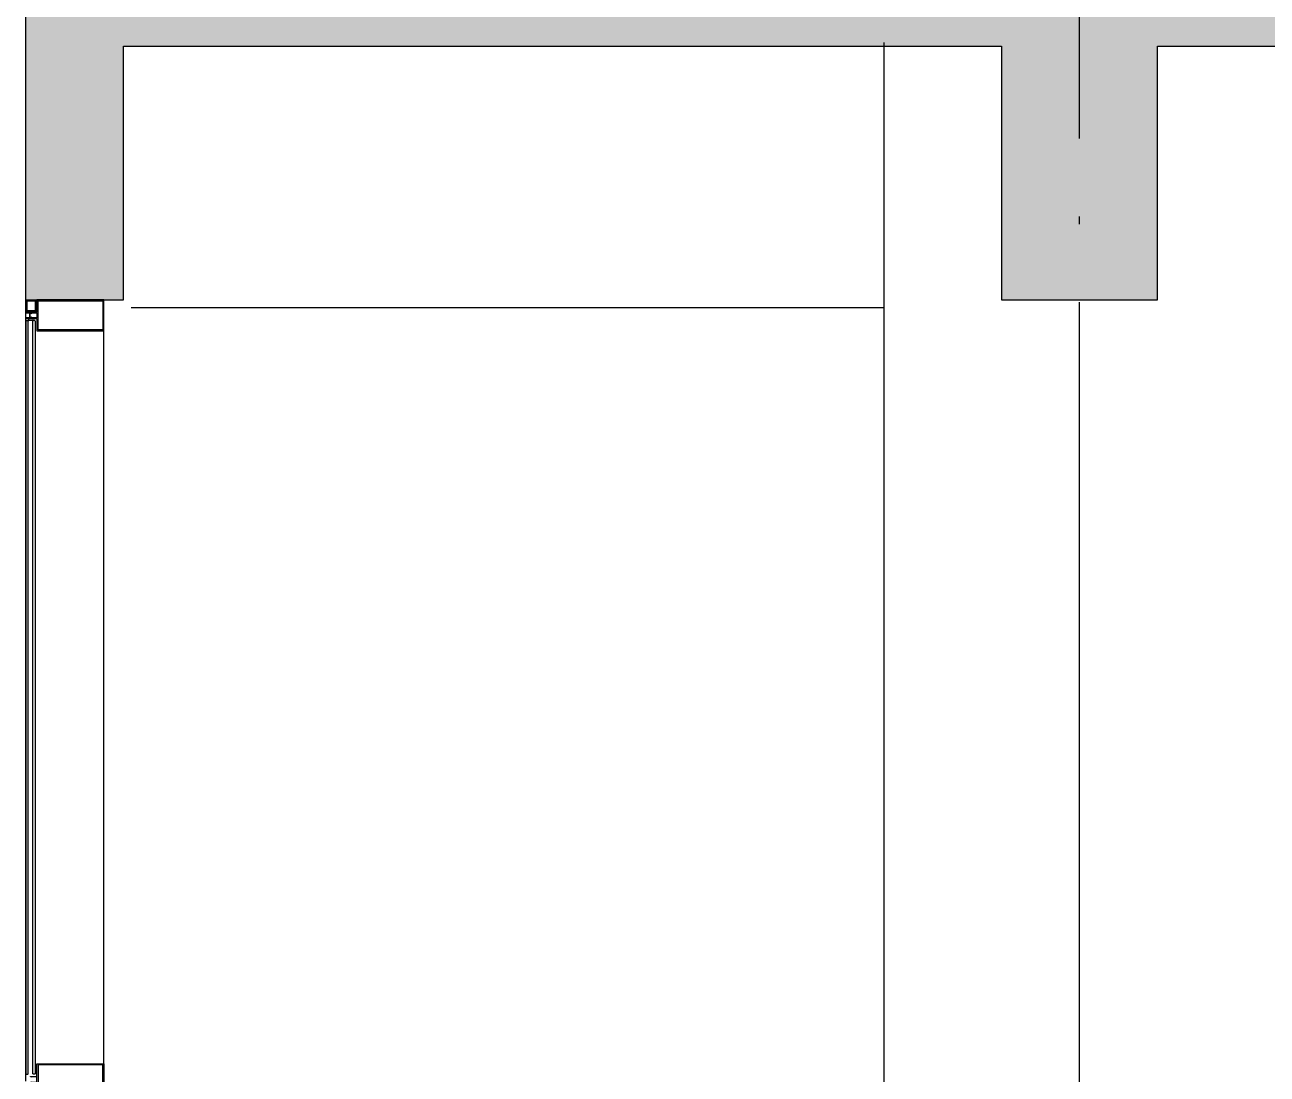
# Model space of a CAD drawing. Extents: x 1980812 to 2578970, y -669191 to 284498.
# Drawn here: x 2538766 to 2541950, y -283377 to -280685 of the extents above; entities that cross this region are included whole.
import ezdxf

# ---------------------------------------------------------------- set-up
doc = ezdxf.new("R2010")
doc.units = 0
doc.header["$LTSCALE"] = 1000
doc.header["$MEASUREMENT"] = 0
doc.linetypes.add('DOTE', pattern=[2.42, 2, -0.2, 0.02, -0.2])
for name, color, linetype in [('A-SECT-MBND-FINE', 252, 'Continuous'), ('A-SECT-MCUT', 1, 'Continuous'), ('A-SECT-MCUT-FINE', 137, 'Continuous'), ('dote', 1, 'DOTE'), ('SPACE_HATCH', 8, 'Continuous'), ('WALL', 4, 'Continuous'), ('WINDOW', 2, 'Continuous'), ('可见看线', 63, 'Continuous'), ('空线', 3, 'Continuous')]:
    doc.layers.add(name, color=color, linetype=linetype)

# ---------------------------------------------------------------- blocks, each defined once
blk = doc.blocks.new('pm5')
at = {"layer": 'SPACE_HATCH'}
h = blk.add_hatch(color=256, dxfattribs=at)
h.dxf.hatch_style = 1
h.paths.add_polyline_path([(14577.7, -150), (0, -150), (0, 350), (-800, 350), (-800, 150), (-200, 150), (-200, -900), (50, -900), (50, -250), (2900, -250), (2900, -900), (3300, -900), (3300, -250), (10100, -250), (10100, -1350), (10600, -1350), (10600, -250), (14577.7, -250), (18500, -250), (18500, -1350), (19000, -1350), (19000, -250), (26200, -250), (26200, -900), (26600, -900), (26600, -250), (28850, -250), (28850, -900), (29100, -900), (29100, 150), (29700, 150), (29700, 350), (28900, 350), (28900, 350), (28900, 350), (28900, -150)])
at = {"layer": 'A-SECT-MBND-FINE'}
blk.add_line((26600, -900, 0), (26200, -900, 0), dxfattribs=at)
at = {"layer": 'A-SECT-MCUT', "elevation": 0}
for points in [[(28900, -940), (28900, -900), (29035.6, -900), (29072, -900), (29072, -932.3), (29088.7, -932.3), (29088.7, -933.1), (29085.2, -934), (29084.7, -933.5), (29072, -933.5), (29072, -940), (29072, -946.6), (29084.7, -946.6), (29085.2, -946), (29088.7, -946.9), (29088.7, -947.8), (29072, -947.8), (29072, -980), (29035.6, -980), (28900, -980)], [(29069, -902.5), (28903, -902.5), (28903, -940), (28903, -977.5), (29069, -977.5)], [(29100, -900), (29073, -900), (29073, -931.2), (29100, -931.2)], [(29097, -903), (29076, -903), (29076, -928.2), (29097, -928.2)], [(29089.3, -934.7), (29085.5, -935), (29084.6, -933.9), (29085.2, -933.5), (29085.7, -934), (29089.3, -933.1), (29089.3, -932.3), (29100.5, -932.3), (29100.5, -933.8), (29090.5, -933.8), (29090.5, -946.3), (29100.5, -946.3), (29100.5, -947.8), (29089.3, -947.8), (29089.3, -946.9), (29085.7, -946), (29085.2, -946.6), (29084.6, -946.1), (29085.5, -945), (29089.3, -945.3)], [(28900, -2900), (28900, -2940), (29035.6, -2940), (29072, -2940), (29072, -2907.8), (29088.7, -2907.8), (29088.7, -2906.9), (29085.2, -2906), (29084.7, -2906.6), (29072, -2906.6), (29072, -2900), (29072, -2893.5), (29084.7, -2893.5), (29085.2, -2894), (29088.7, -2893.1), (29088.7, -2892.3), (29072, -2892.3), (29072, -2860), (29035.6, -2860), (28900, -2860)], [(29069, -2937.5), (28903, -2937.5), (28903, -2900), (28903, -2862.5), (29069, -2862.5)]]:
    blk.add_lwpolyline(points, close=True, dxfattribs=at)
at = {"layer": 'A-SECT-MCUT-FINE'}
for p, q in [((29081, -953.7, 0), (29095, -953.7, 0)), ((28900, -1456.6, 0), (28900, -980, 0)), ((28900, -1411.3, 0), (28900, -980, 0)), ((28900, -3650, 0), (28900, -1456.6, 0))]:
    blk.add_line(p, q, dxfattribs=at)
blk.add_circle((29082.2, -950.7, 0), 2.98, dxfattribs=at)
blk.add_arc((29098.8, -951.2, 0), 5.39, 140.5682, 207.9183, dxfattribs=at)
at = {"layer": 'WALL'}
for p, q in [((29100, -900, 0), (29100, 150, 0)), ((26200, -250, 0), (19000, -250, 0)), ((28850, -250, 0), (26600, -250, 0)), ((28850, -900, 0), (28850, -250, 0)), ((28850, -900, 0), (28850, -250, 0)), ((28850, -900, 0), (28850, -250, 0)), ((29100, -900, 0), (28850, -900, 0)), ((29100, -900, 0), (28850, -900, 0))]:
    blk.add_line(p, q, dxfattribs=at)
at = {"layer": 'WALL', "elevation": 0}
blk.add_lwpolyline([(26600, -250), (26600, -900), (26200, -900), (26200, -250)], dxfattribs=at)
at = {"layer": 'WINDOW'}
for p, q in [((29076, -954.7, 0), (29077, -953.7, 0)), ((29076, -954.7, 0), (29076, -1456.6, 0)), ((29077, -953.7, 0), (29081, -953.7, 0)), ((29081, -953.7, 0), (29082, -954.7, 0)), ((29082, -1456.6, 0), (29082, -954.7, 0)), ((29094, -1456.6, 0), (29094, -953.7, 0)), ((29095, -953.7, 0), (29094, -954.7, 0)), ((29099, -953.7, 0), (29095, -953.7, 0)), ((29100, -954.7, 0), (29099, -953.7, 0)), ((29100, -954.7, 0), (29100, -1456.6, 0)), ((29076, -1456.6, 0), (29076, -2885.3, 0)), ((29082, -2885.3, 0), (29082, -1456.6, 0)), ((29094, -2885.3, 0), (29094, -1456.6, 0)), ((29100, -1456.6, 0), (29100, -2885.3, 0)), ((29076, -2885.3, 0), (29077, -2886.3, 0)), ((29077, -2886.3, 0), (29081, -2886.3, 0)), ((29081, -2886.3, 0), (29082, -2885.3, 0)), ((29095, -2886.3, 0), (29094, -2885.3, 0)), ((29099, -2886.3, 0), (29095, -2886.3, 0)), ((29100, -2885.3, 0), (29099, -2886.3, 0))]:
    blk.add_line(p, q, dxfattribs=at)
at = {"layer": '可见看线'}
for p, q in [((26900, -4000, 0), (26900, -240, 0)), ((28830, -920, 0), (26900, -920, 0))]:
    blk.add_line(p, q, dxfattribs=at)

msp = doc.modelspace()

# ---------------------------------------------------------------- linework, layer by layer
at = {"layer": 'dote'}
for p, q in [((2538768.4, -317274.3, 0), (2538768.4, -255997.6, 0)), ((2541468.4, -317277, 0), (2541468.4, -256000.4, 0))]:
    msp.add_line(p, q, dxfattribs=at)

# ---------------------------------------------------------------- block references
at = {"layer": '空线', "xscale": -1, "rotation": 359.9999999999997}
msp.add_blockref('pm5', (2567868.4, -280490.4, 0), dxfattribs=at)

doc.saveas('drawing.dxf')
